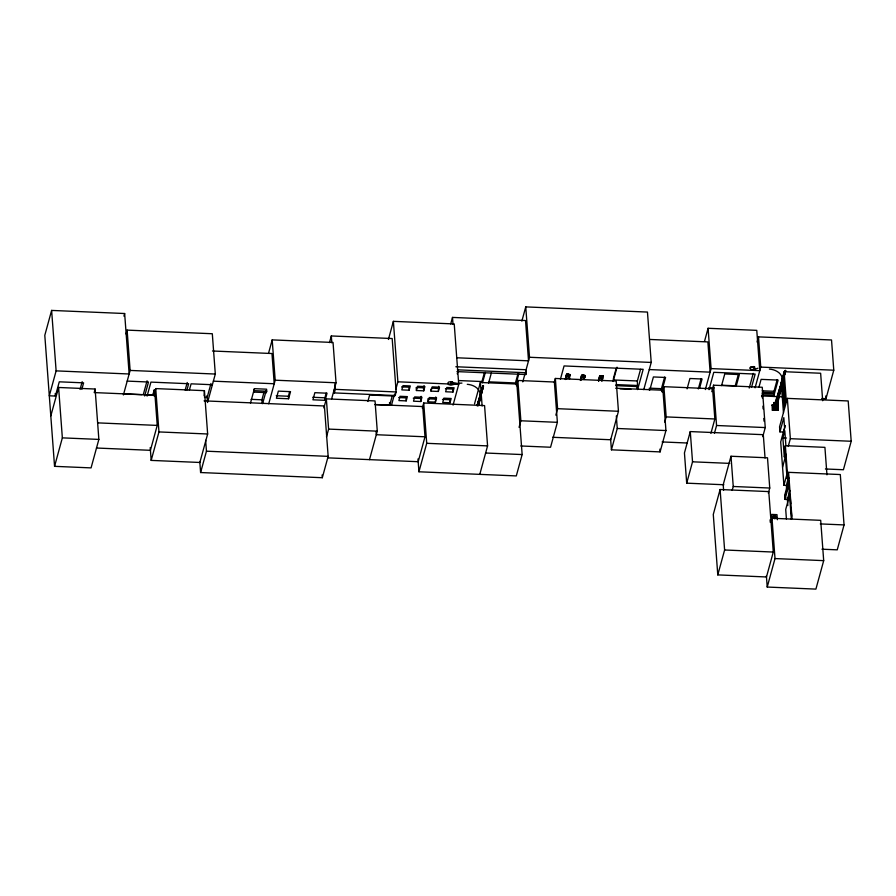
<?xml version="1.0" encoding="UTF-8"?>
<svg xmlns="http://www.w3.org/2000/svg" width="896" height="896" viewBox="0 0 896 896"><rect width="100%" height="100%" fill="white"/><g stroke="black" fill="none" stroke-linecap="round" stroke-linejoin="round"><path stroke-width="1.34" d="M155.03 390.085L154.448 394.083M461.944 383.085L455.818 383.454M478.498 405.754L483.504 385.885L478.162 405.003M777.213 405.115L785.624 370.664L776.216 405.418L774.682 404.163L775.118 403.043L777.157 403.133L777.571 404.275L776.216 405.418M152.902 395.405L154.123 389.906L153.261 394.912M565.611 379.467L566.787 374.304L568.333 374.214L566.552 374.293L565.712 377.978A41.462 6.373 -86.7 0 1 565.376 379.266M566.552 374.293L565.723 378.157A41.597 6.395 -86.7 0 1 565.376 379.456M567.661 374.786L568.758 375.021M568.333 374.214L569.33 374.618M568.949 378.347L570.035 374.662L568.859 374.293M568.736 374.842L569.654 375.032L569.285 376.958L568.736 376.757M569.766 374.808L569.094 375.166L569.643 375.368M569.52 376.97L570.013 374.494M581.101 377.731C579.499 374.024 587.642 374.326 584.562 377.933M581.358 377.373L581.829 375.267L582.21 376.174L580.653 380.419M582.893 377.317L581.358 377.586M584.539 377.754C583.24 381.382 586.802 373.072 581.806 375.592M585.054 375.446L584.326 377.91L582.859 377.474L583.89 377.731M602.101 379.848L602.93 375.984L602.37 376.107L603.165 375.995L601.485 375.715L599.704 375.794L598.875 379.658A41.597 6.395 -86.7 0 1 598.528 380.957M599.2 378.28L599.704 375.794M599.939 375.805L598.763 380.968M602.818 376.499L601.339 376.6L601.888 376.342M601.373 376.443L599.794 376.701L601.373 376.443L601.485 375.715L600.97 376.062M602.672 378.47L603.165 375.995M154.974 393.187L155.422 390.97M569.688 378.75L569.498 376.802M580.429 380.408A41.597 6.395 -86.7 0 0 580.765 379.109L581.078 377.552M602.336 379.859L602.65 378.302M478.654 404.858L483.403 385.683L478.251 405.306M777.258 401.778L785.288 370.384L774.76 403.872L776.294 405.138L777.291 404.824L777.224 403.637M81.85 389.323L83.619 382.85L59.282 381.819L55.384 396.054L49.302 395.797L56.123 370.877L129.147 373.99L124.645 313.522L51.621 310.419L44.8 335.328L54.555 466.334L91.067 467.891L98.862 439.41L95.11 389.032L58.598 387.475L50.803 415.946M54.555 466.334L62.35 437.864L58.598 387.475M80.058 389.458L82.186 381.696M94.394 391.619L95.11 389.032M123.928 316.142L124.645 313.522M126.056 333.995L127.12 330.12L212.307 333.738L215.309 374.046L207.525 402.517L207.01 395.651M123.402 394.968L130.122 370.429L127.12 330.12M143.248 394.766L147.078 380.789M144.67 395.987L148.501 382.01L127.198 381.102M147.101 396.099L150.931 382.11L188.664 383.712L186.917 390.074M150.214 447.574L151.178 460.398L199.853 462.47L207.648 433.989L204.422 390.667L155.736 388.595L154.907 391.171M154.661 396.379L155.086 390.342M94.136 392.582L154.986 395.17L157.237 425.41L150.427 450.318L96.488 448.022M151.178 460.398L158.962 431.928L155.736 388.595M185.158 390.118L187.242 382.491M189.358 390.174L191.094 383.824L212.397 384.731M204.422 390.667L204.064 395.819M210.974 383.499L207.144 397.488L204.49 397.365M204.075 400.859L324.408 405.978L328.16 456.366L322.314 477.714L200.603 472.539L206.45 451.192L205.632 440.294M250.477 403.043L254.408 388.674L266.582 389.189L266.728 391.205L266.336 392.627L254.162 392.112L254.016 390.096M254.162 392.112L254.408 388.674M268.61 353.002L272.194 339.886L333.043 342.474L336.045 382.782L331.666 398.798M262.203 403.592L261.923 399.806L264.04 392.045M262.651 403.558L266.19 390.611L266.336 392.627M268.733 403.794L275.195 380.195L272.194 339.886M288.579 398.765L290.528 391.653L278.354 391.126L276.416 398.25L288.579 398.765L288.4 396.245L289.688 391.507M329.493 342.63L331.318 335.955L392.179 338.542L396.155 391.955L395.181 395.517L334.331 392.918L334.096 389.906M325.091 400.322L327.04 393.198L314.866 392.683L312.928 399.806L325.091 400.322L324.912 397.802L326.2 393.053M323.87 407.915L326.357 398.866L375.032 400.926L377.283 431.166L369.499 459.637M334.331 392.918L335.294 389.368L334.891 383.891M326.48 436.856L328.608 429.094L326.357 398.866M367.875 401.486L369.645 395.013L393.982 396.043M388.416 339.472L393.378 321.35L454.227 323.938L458.73 384.395L453.062 405.104M374.842 404.611L389.715 405.25L392.19 396.189M391.507 405.104L394.341 394.755M395.752 389.581L397.88 381.808L393.378 321.35M406.202 400.893L407.366 396.614L400.064 396.301L398.899 400.579L406.202 400.893L405.978 397.869L398.675 397.555M409.125 390.208L410.29 385.941L402.987 385.627L401.822 389.894L409.125 390.208L408.901 387.184L401.598 386.882M416.427 390.522L417.592 386.254L424.894 386.557L423.73 390.835L416.427 390.522L416.203 387.498L423.506 387.811L424.088 385.672M420.806 401.509L421.971 397.242L414.669 396.928L413.504 401.195L420.806 401.509L421.165 396.346M422.307 408.173L423.718 402.998L484.568 405.586L487.581 445.894L479.786 474.365M428.109 401.822L429.274 397.544L436.576 397.858L435.411 402.125L428.109 401.822L427.885 398.798M431.032 391.138L432.197 386.87L439.499 387.184L438.334 391.451L431.032 391.138L430.875 389.122M450.71 323.971L452.502 317.419L525.526 320.522L528.528 360.83L456.882 357.784M375.458 404.544L422.744 406.56L424.995 436.789L418.186 461.709L327.768 457.856M435.411 402.125L435.77 396.973M438.334 391.451L438.693 386.299M474.533 403.827L480.379 382.48L516.891 384.026L522.144 454.563L516.298 475.922L418.936 471.778L426.72 443.307L423.718 402.998M451.214 381.842L452.166 381.875L451.214 381.842L451.17 383.051L452.222 382.704L451.17 383.051M457.251 373.845L457.957 371.246M450.016 402.752L451.181 398.485L443.878 398.171L442.714 402.438L450.016 402.752L449.792 399.728L442.49 399.414M452.939 392.078L454.104 387.8L446.802 387.486L445.637 391.765L452.939 392.078L452.715 389.054L445.413 388.741M481.97 381.539L484.456 372.49M482.518 382.771L485.341 372.411M488.6 383.029L491.434 372.669M521.853 321.126L525.75 306.891L647.461 312.066L651.213 362.443L643.776 389.626M517.922 373.912L515.446 382.962L489.16 381.853M515.984 384.194L518.818 373.834M516.421 385.717L517.866 380.464L554.378 382.021L557.379 422.33L550.558 447.238L520.811 445.973M522.782 381.864L524.899 374.102M525.75 306.891L529.502 357.269L525.605 371.504L525.84 374.528L456.938 371.605M525.84 374.528L526.098 369.734L455.829 366.744M519.064 427.336L520.867 420.773L517.866 380.464M554.299 382.301L555.352 378.459L616.202 381.046L618.453 411.275L610.669 439.757L552.574 437.282M560.414 379.288L564.066 365.938L643.182 369.309L637.627 389.592L637.358 380.968L640.55 369.32M555.834 415.162L557.603 408.688L555.352 378.459M613.368 378.638L616.202 368.29M613.133 381.45L617.03 367.203M615.642 388.226L662.939 390.242L665.941 430.55L660.094 451.898L611.419 449.826L617.254 428.478L616.325 415.968M649.858 389.883L653.408 376.947L665.571 377.462L661.685 391.698M661.606 390.69L661.45 388.674L664.642 377.026M662.48 391.922L663.914 386.68L712.6 388.752L714.851 418.981L710.898 433.406M664.731 422.15L666.165 416.909L663.914 386.68M687.086 388.853L689.92 378.493L702.083 379.008L699.608 388.069M704.502 341.398L708.086 328.283L756.773 330.355L759.774 370.664L711.088 368.592L705.354 389.57M698.32 388.931L701.154 378.582M765.05 458.046L763.302 434.683L690.278 431.581L684.443 452.939L686.694 483.168L723.89 484.747M709.027 389.659L713.776 372.31L755.149 374.069L751.498 387.419M686.694 483.168L692.53 461.81L690.278 431.581M711.794 391.664L713.563 385.19L762.25 387.262L765.251 427.571L762.776 436.632M721.571 385.594L724.763 373.946L739.368 374.573L736.176 386.221M714.448 433.261L716.565 425.499L713.563 385.19M738.438 374.136L735.246 385.784L721.974 385.224M757.086 342.048L758.498 336.874L831.522 339.976L833.773 370.205L825.989 398.686L821.811 398.507M753.334 366.621L754.286 366.654L753.334 366.621L753.29 367.83L754.342 367.483L753.29 367.83M720.104 489.518L713.283 514.438L717.786 574.896L766.472 576.968L773.282 552.048L768.779 491.59L720.104 489.518L724.606 549.987L717.786 574.896M749.224 388.046L753.245 373.363M768.342 493.203L769.754 488.029L767.502 457.8L730.99 456.243L723.206 484.725L723.61 490.213M755.082 387.811L760.749 367.102L758.498 336.874M759.002 387.016L761.096 379.366L778.131 380.083L773.651 396.458M732.178 490.358L733.242 486.483L730.99 456.243M762.149 394.89L773.942 395.394L774.01 391.294L777.202 379.646M774.458 404.947L771.96 405.205L774.357 405.306M773.158 409.192L773.942 407.971L773.752 405.328L773.013 405.059L773.158 409.192L777.594 409.371L777.403 404.309M773.976 402.461L774.144 406.101L778.187 406.28L778.019 402.629L773.898 402.752L773.942 407.971L777.134 408.106L777.717 408.912L773.293 408.722L773.013 405.059M772.33 410.155L778.422 410.054L772.33 410.155L772.061 404.835M773.752 405.328L774.267 403.446M774.346 405.048L774.693 403.771M822.674 400.736L820.635 373.251L784.123 371.694L781.2 382.379L783.451 412.608M775.163 405.026L784.986 370.63L775.365 403.558L776.989 404.163L785.523 370.462M776.115 402.741L775.04 403.323L776.238 402.83M782.79 380.419L782.533 387.766L782.88 381.674M778.322 410.413L778.019 402.629M777.448 405.238L777.594 409.371M777.134 408.106L777.538 406.101M825.429 468.978L843.416 469.739L851.2 441.269L848.198 400.96L787.349 398.373L779.554 426.843L779.934 431.883L783.586 432.04L785.355 425.566M779.934 431.883L783.821 417.648L784.571 427.728L780.685 441.963L783.91 485.296L786.341 485.397L788.469 477.635M785.254 453.454L784.28 457.016L782.858 437.864L784.795 430.752L785.915 445.794M826.963 474.835L824.914 447.35L785.355 445.67L784.773 447.81L787.024 478.038L789.051 478.117M782.555 467.152L786.094 454.216M788.222 446.443L790.35 438.682L787.349 398.373M770.952 522.11L772.005 518.258L820.691 520.33L823.693 560.638L815.909 589.109L767.222 587.048L766.394 575.926M783.91 485.296L787.091 473.648M787.024 478.038L787.606 475.899L785.355 445.67M821.946 549.192L837.245 549.842L844.054 524.922L840.302 474.544L788.581 472.338L787.998 474.477L791.347 519.411M788.547 481.13L784.661 495.365L784.963 499.397L787.394 499.498L789.869 490.448M784.806 497.381L789.018 482.014M784.963 499.397L788.85 485.162M789.6 495.242L785.714 509.477L786.419 519.053M767.222 587.048L775.006 558.566L772.005 518.258M477.49 405.91L483.168 385.605L477.019 405.686M776.989 400.131L785.557 370.586M477.635 404.813L482.944 385.672M477.198 405.261L482.787 385.784L483.437 385.818M565.253 378.504L569.218 378.403M580.294 379.456L581 379.12M598.405 380.005L602.84 380.251M452.547 384.406L453.197 383.533M750.434 368.11L751.072 367.237M754.667 369.186L755.317 368.312M777.941 402.92L778.187 406.28M482.866 385.851L483.426 386.064M784.907 370.563L785.546 370.843M757.938 368.234L752.998 369.936L750.915 369.41L749.795 368.077L750.725 366.845L754.835 367.013M566.563 374.461L569.24 374.774M566.675 375.032C570.035 374.763 565.858 375.514 567.134 374.886M581.594 375.245L583.923 375.413M582.187 376.018L583.8 375.973M582.21 376.174L584.707 375.995L581.683 376.152M774.458 406.09L778.277 405.978M600.936 375.894L602.034 375.962M649.779 339.45L707.874 341.925L710.125 372.154L649.264 369.566M529.502 357.269L651.213 362.443M760.749 367.102L833.773 370.205M769.395 369.096C775.118 369.432 782.611 373.128 782.208 379.792M212.498 350.997L271.97 353.528L274.221 383.757L213.371 381.17M457.43 369.824L526.322 372.747M613.021 379.938L637.358 380.968M708.814 387.677L714.168 387.901M616.056 384.586L637.694 385.504M762.216 390.802L774.01 391.294M615.765 385.65L637.403 386.568M762.328 392.314L774.122 392.806M650.642 388.214L661.45 388.674M762.037 393.378L773.83 393.882M458.696 380.554L482.25 381.55M620.054 388.842L630.874 389.301M761.533 395.942L783.25 396.861M467.275 384.317C472.998 384.653 480.491 388.349 480.088 395.013M130.122 370.429L215.309 374.046M397.88 381.808L458.73 384.395M275.195 380.195L336.045 382.782M432.018 388.17L438.11 388.427M335.294 389.368L396.155 391.955M254.554 390.69L266.728 391.205M413.28 398.171L420.582 398.485M429.106 398.843L435.187 399.112M276.226 395.73L288.4 396.245M312.738 397.286L324.912 397.802M557.603 408.688L618.453 411.275M666.165 416.909L714.851 418.981M123.29 393.915L141.915 394.71M146.989 394.923L154.067 395.226M251.104 399.347L261.923 399.806M716.565 425.499L765.251 427.571M520.867 420.773L557.379 422.33M617.254 428.478L665.941 430.55M782.858 437.864L786.509 438.021M790.35 438.682L851.2 441.269M662.133 441.941L687.165 443.005M328.608 429.094L377.283 431.166M97.765 422.878L157.237 425.41M424.995 436.789L376.309 434.717L376.107 431.973M158.962 431.928L207.648 433.989M426.72 443.307L487.581 445.894M485.632 453.018L522.144 454.563M692.53 461.81L729.736 463.389M62.35 437.864L98.862 439.41M206.45 451.192L328.16 456.366M733.242 486.483L769.754 488.029M820.288 523.914L844.054 524.922M724.606 549.987L773.282 552.048M775.006 558.566L823.693 560.638M565.6 379.277A41.429 6.362 -86.7 0 0 566.272 376.622L566.798 376.645M581.84 377.597L581.314 377.574A41.429 6.362 -86.7 0 1 580.642 380.229M599.715 375.962L600.443 376.174M585.077 375.614L584.282 375.738M602.336 376.51L602.269 376.835M584.718 376.163L584.158 376.286M601.888 378.258C603.243 377.798 596.366 378.056 601.91 378.437M566.317 376.634L569.318 376.802M584.349 377.586L583.43 377.395M583.778 377.709L584.36 377.754A41.429 6.362 -86.7 0 1 583.979 379.109M580.731 379.154L584.472 379.411M601.462 376.04L602.392 376.275M601.328 376.432L601.91 376.522M601.563 378.112L599.469 378.134A41.429 6.362 -86.7 0 1 598.752 380.778M569.117 375.334L568.21 374.763M568.411 376.611L567.851 376.365L568.299 376.768M602.482 376.13L601.933 376.118M602.358 376.678L601.81 376.667M601.429 378.09L602.47 378.302A41.429 6.362 -86.7 0 1 601.754 380.946M584.371 375.581L583.822 375.57M584.248 376.13L583.699 376.118M569.206 375.178L568.658 375.166M454.675 382.95L450.621 381.707L448.594 382.066L447.675 383.298L448.795 384.63L450.878 385.157L455.706 383.97L455.784 382.973M776.91 403.088L777.571 404.275M825.787 395.931L825.989 398.686M784.123 371.694L786.374 401.934M788.581 472.338L792.03 518.638M790.317 498.221L790.731 503.765M791.246 510.698L791.661 516.242M786.341 485.397L786.643 489.429M787.237 497.493L787.842 505.546M777.358 519.725L776.989 514.651L771.624 514.416L771.994 519.49M762.093 395.158L762.306 397.902M762.91 406.123L763.112 408.867M763.829 418.454L764.03 421.198M770.09 519.837L770.28 522.357M754.286 366.654L754.242 367.875M708.086 328.283L711.088 368.592M659.893 449.12L660.094 451.898M649.286 388.158L649.432 390.174M636.978 385.829L637.157 388.248M610.59 438.715L611.419 449.826M480.379 382.48L482.126 405.989M452.502 317.419L453.018 324.363M452.166 381.875L452.122 383.096M423.506 387.811L423.73 390.835M417.973 458.954L418.936 471.778M395.035 393.501L395.181 395.517M389.502 402.494L389.715 405.25M331.318 335.955L331.834 342.798M322.112 474.992L322.314 477.714M199.797 461.653L200.603 472.539M51.621 310.419L56.123 370.877M55.205 393.534L55.384 396.054M154.784 395.853L154.605 393.31L153.608 393.266L153.787 395.808M580.754 378.93A41.462 6.373 -86.7 0 1 580.418 380.218M569.274 376.79A41.429 6.362 -86.7 0 1 568.938 378.157M602.325 379.669A41.462 6.373 -86.7 0 1 601.989 380.957M598.864 379.478A41.462 6.373 -86.7 0 1 598.528 380.766M774.211 404.174L773.998 407.243L774.211 404.174M774.894 406.414L774.536 407.691L776.698 407.781L777.045 406.504L774.894 406.414M783.608 377.395L783.35 384.742L783.608 377.395M783.238 386.467L782.6 388.774L783.014 394.318L783.653 392L783.238 386.467M784.067 383.443L783.429 385.75L783.843 391.294L784.482 388.976L784.067 383.443M783.72 393.008L783.093 395.326L783.507 400.87L784.134 398.552L783.72 393.008M784.549 389.984L783.922 392.302L784.336 397.846L784.963 395.528L784.549 389.984M784.213 399.56L783.955 406.918L784.213 399.56M785.042 396.536L784.784 403.894L785.042 396.536M482.048 388.338L481.824 388.998L482.048 388.338M784.168 373.117L783.944 373.778L784.19 373.061M775.163 516.186L773.282 516.992L775.286 517.899L775.163 516.186M773.237 517.899A1.725 1.389 15.3 0 0 776.138 517.686A1.725 1.389 15.3 0 0 774.178 515.682A1.725 1.389 15.3 0 0 773.237 517.899M773.226 517.933A1.725 1.389 15.3 0 0 776.126 517.72A1.725 1.389 15.3 0 0 774.166 515.715A1.725 1.389 15.3 0 0 773.226 517.933"/></g></svg>
